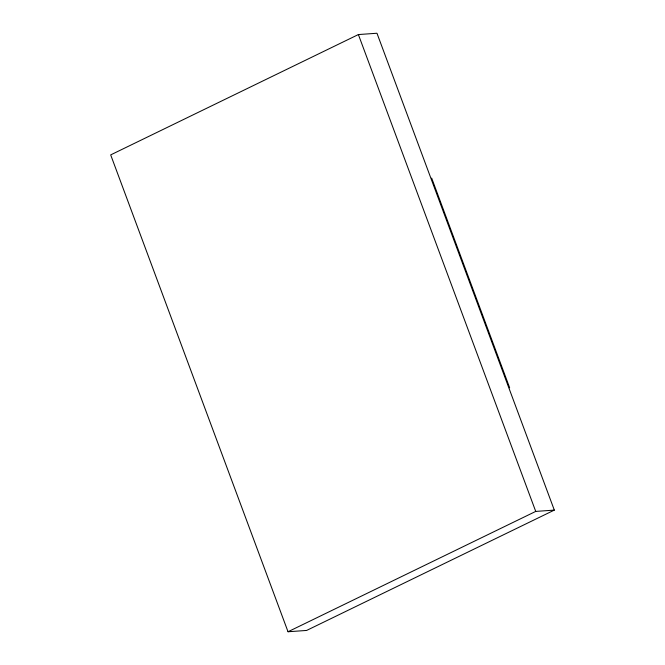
<?xml version="1.0" encoding="UTF-8"?>
<svg xmlns="http://www.w3.org/2000/svg" width="665" height="665" viewBox="0 0 665 665"><rect width="100%" height="100%" fill="white"/><g stroke="black" fill="none" stroke-linecap="round" stroke-linejoin="round"><path stroke-width="1" d="M358.385 34.555L110.689 154.895L288.028 631.75L306.615 630.445L554.311 510.105L376.972 33.25L358.385 34.555L535.732 511.41L554.311 510.105M288.028 631.75L535.732 511.41M431.676 178.112L509.656 387.803"/></g></svg>
